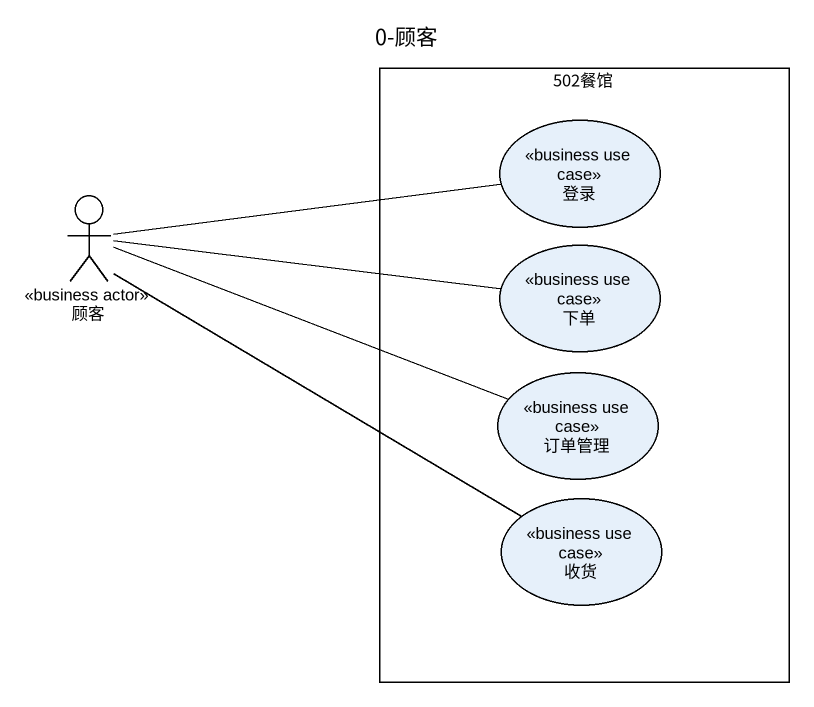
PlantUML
@startuml
title 0-顾客
rectangle "502餐馆" as r502餐馆 {
  usecase 登录 <<business use case>>
  usecase 下单 <<business use case>>
  usecase 订单管理 <<business use case>>
  usecase 收货 <<business use case>>
}
actor 顾客 <<business actor>>
顾客 -right- 登录
顾客 -right- 下单
顾客 -right- 订单管理
顾客 -right- 收货
@enduml
